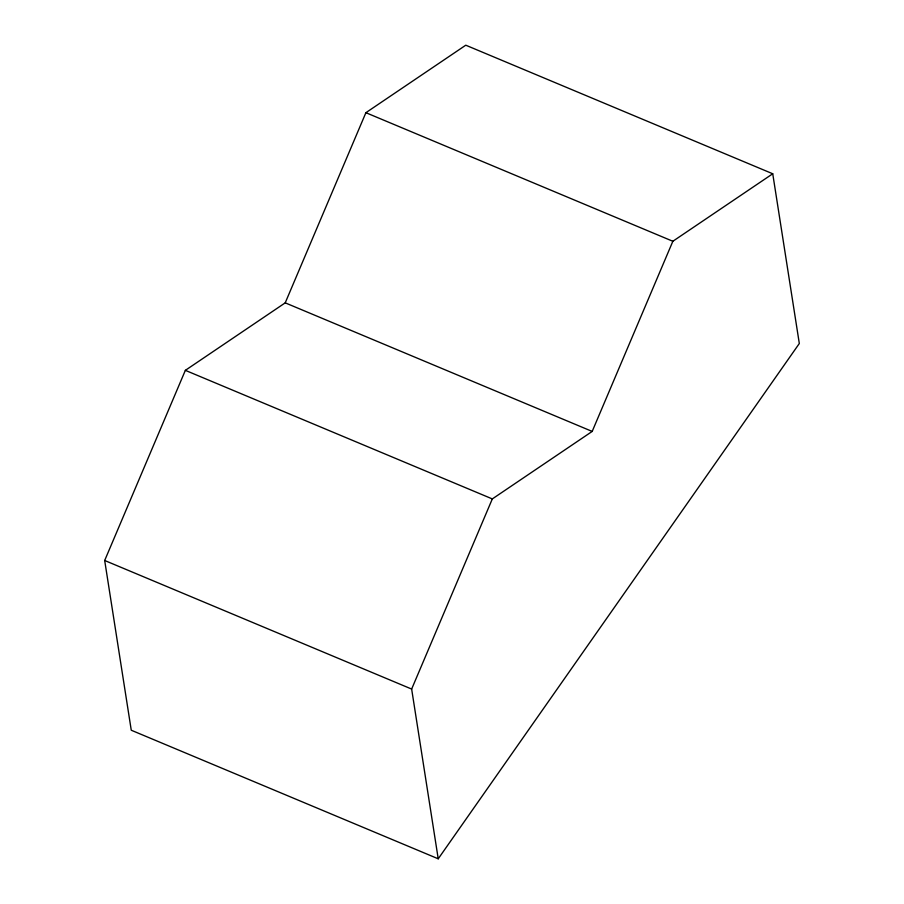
<?xml version="1.0" encoding="UTF-8"?>
<svg xmlns="http://www.w3.org/2000/svg" width="904" height="904" viewBox="0 0 904 904"><rect width="100%" height="100%" fill="white"/><g stroke="black" fill="none" stroke-linecap="round" stroke-linejoin="round"><path stroke-width="1.36" d="M104.683 560.491L185.354 370.346L285.223 302.851L365.894 112.695L465.775 45.2L772.739 173.771L799.317 343.509L438.225 858.8L131.261 730.229L104.683 560.491L411.648 689.063L438.225 858.8M411.648 689.063L492.318 498.918L592.188 431.423L672.858 241.266L772.739 173.771M365.894 112.695L672.858 241.266M285.223 302.851L592.188 431.423M185.354 370.346L492.318 498.918"/></g></svg>
